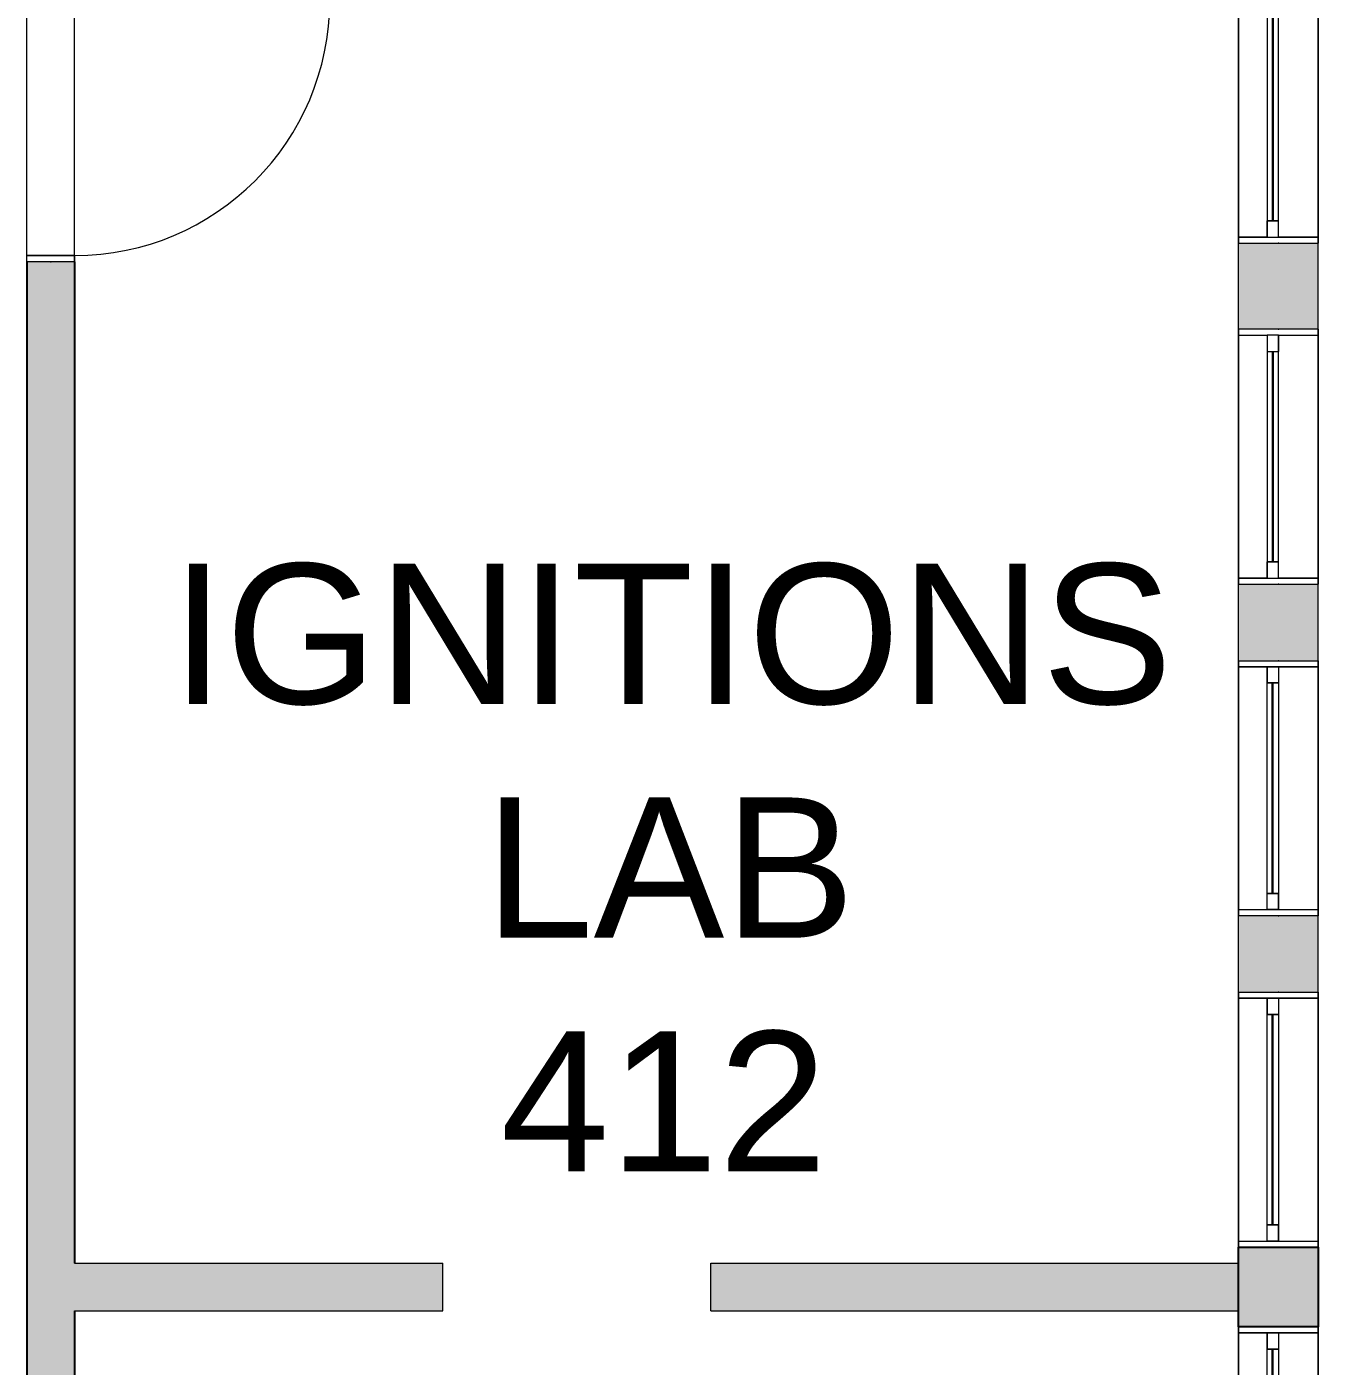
# Model space of a CAD drawing. Header units: metres. Extents: x 512 to 829, y -209 to 245.
# Drawn here: x 753.396 to 757.446, y -98.623 to -94.42 of the extents above; entities that cross this region are included whole.
import ezdxf

# ---------------------------------------------------------------- set-up
doc = ezdxf.new("R2010")
doc.units = ezdxf.units.M
doc.header["$LTSCALE"] = 0.508
doc.set_wipeout_variables(frame=1)
doc.header["$PDSIZE"] = -2
for name, color, linetype, lineweight in [('AMB-NOVOS', 10, 'Continuous', 15), ('None', 7, 'Continuous', 5), ('NãoImprimir', 7, 'Continuous', 5), ('Peitoris', 2, 'Continuous', 5), ('Telhado-Princ', 7, 'Continuous', 5)]:
    doc.layers.add(name, color=color, linetype=linetype, lineweight=lineweight)

# ---------------------------------------------------------------- blocks, each defined once
blk = doc.blocks.new('Grupo-1194')
at = {"color": 7, "linetype": 'Continuous', "lineweight": 5}
for points in [[(-0.4, 0.125), (-0.38095, 0.125), (-0.38095, -0.125), (-0.4, -0.125)], [(0.38095, 0.125), (0.4, 0.125), (0.4, -0.125), (0.38095, -0.125)]]:
    blk.add_wipeout(points, dxfattribs=at).dxf.layer = 'None'
at = {"layer": 'None', "color": 7, "linetype": 'Continuous', "lineweight": 5}
for points in [[(-0.4, 0.125), (-0.38095, 0.125), (-0.38095, -0.125), (-0.4, -0.125)], [(0.38095, 0.125), (0.4, 0.125), (0.4, -0.125), (0.38095, -0.125)]]:
    blk.add_lwpolyline(points, close=True, dxfattribs=at)
blk = doc.blocks.new('Grupo-1195')
at = {"layer": 'None', "color": 7}
blk.add_blockref('Grupo-1194', (0, 0), dxfattribs=at)
at = {"layer": 'None', "color": 7, "linetype": 'Continuous', "lineweight": 5}
for p, q in [((-0.4, 0.125), (-0.38095, 0.125)), ((-0.38095, 0.125), (-0.38095, -0.125)), ((0.4, 0.125), (0.38095, 0.125)), ((0.38095, 0.125), (0.38095, -0.125)), ((-0.4, -0.125), (-0.38095, -0.125)), ((0.4, -0.125), (0.38095, -0.125))]:
    blk.add_line(p, q, dxfattribs=at)
blk = doc.blocks.new('Grupo-1196')
at = {"layer": 'None', "color": 7, "linetype": 'Continuous', "lineweight": 5}
for p, q in [((-0.38095, 0.034925), (-0.38095, 0)), ((0.38095, 0.034925), (0.38095, 0))]:
    blk.add_line(p, q, dxfattribs=at)
blk = doc.blocks.new('Grupo-1197')
at = {"color": 7, "linetype": 'Continuous', "lineweight": 5}
for points in [[(-0.38095, 0.034925), (-0.33015, 0.034925), (-0.33015, 0), (-0.38095, 0)], [(0.33015, 0.034925), (0.38095, 0.034925), (0.38095, 0), (0.33015, 0)]]:
    blk.add_wipeout(points, dxfattribs=at).dxf.layer = 'None'
at = {"layer": 'None', "color": 7, "linetype": 'Continuous', "lineweight": 5}
for points in [[(-0.38095, 0.034925), (-0.33015, 0.034925), (-0.33015, 0), (-0.38095, 0)], [(0.33015, 0.034925), (0.38095, 0.034925), (0.38095, 0), (0.33015, 0)]]:
    blk.add_lwpolyline(points, close=True, dxfattribs=at)
blk = doc.blocks.new('Grupo-1198')
at = {"layer": 'None', "color": 7}
blk.add_blockref('Grupo-1196', (0, 0), dxfattribs=at)
at = {"color": 7, "linetype": 'Continuous', "lineweight": 5}
blk.add_wipeout([(-0.33015, 0.034925), (0.33015, 0.034925), (0.33015, 0), (-0.33015, 0)], dxfattribs=at).dxf.layer = 'None'
at = {"layer": 'None', "color": 7, "linetype": 'Continuous', "lineweight": 5}
blk.add_lwpolyline([(-0.33015, 0.034925), (0.33015, 0.034925), (0.33015, 0), (-0.33015, 0)], close=True, dxfattribs=at)
at = {"layer": 'None', "color": 7}
blk.add_blockref('Grupo-1197', (0, 0), dxfattribs=at)
at = {"layer": 'None', "color": 7, "linetype": 'Continuous', "lineweight": 5}
for p, q in [((-0.38095, 0.034925), (-0.33015, 0.034925)), ((-0.38095, 0), (-0.33015, 0)), ((-0.33015, 0.034925), (-0.33015, 0)), ((0.38095, 0.034925), (0.33015, 0.034925)), ((0.33015, 0.034925), (0.33015, 0)), ((0.38095, 0), (0.33015, 0))]:
    blk.add_line(p, q, dxfattribs=at)
blk = doc.blocks.new('Grupo-1199')
at = {"color": 7, "linetype": 'Continuous', "lineweight": 9}
blk.add_wipeout([(-0.3301, 0.0181), (0.3301, 0.0181), (0.3301, 0.0168), (-0.3301, 0.0168)], dxfattribs=at).dxf.layer = 'None'
blk = doc.blocks.new('Grupo-1200')
at = {"layer": 'None', "color": 7}
blk.add_blockref('Grupo-1199', (0, 0), dxfattribs=at)
at = {"layer": 'None', "color": 7, "linetype": 'Continuous', "lineweight": 25}
for p, q in [((-0.3301, 0.0181), (0.3301, 0.0181)), ((-0.3301, 0.0168), (0.3301, 0.0168))]:
    blk.add_line(p, q, dxfattribs=at)
blk = doc.blocks.new('Grupo-1201')
at = {"layer": 'None', "color": 7, "linetype": 'Continuous', "lineweight": 20}
for p, q in [((0.4, 0.125), (-0.4, 0.125)), ((0.4, -0.125), (-0.4, -0.125))]:
    blk.add_line(p, q, dxfattribs=at)
blk = doc.blocks.new('Window (2D)-123')
at = {"color": 7, "linetype": 'Continuous', "lineweight": 5}
blk.add_wipeout([(-0.4, 0.125), (0.4, 0.125), (0.4, -0.125), (-0.4, -0.125)], dxfattribs=at).dxf.layer = 'None'
at = {"layer": 'None', "color": 7}
blk.add_blockref('Grupo-1195', (0, 0), dxfattribs=at)
at = {"layer": 'None', "color": 7, "linetype": 'Continuous', "lineweight": 5}
for p, q in [((-0.4, 0.125), (0.4, 0.125)), ((-0.4, -0.125), (0.4, -0.125))]:
    blk.add_line(p, q, dxfattribs=at)
at = {"layer": 'NãoImprimir', "linetype": 'Continuous'}
for p in [(-0.4, 0), (0.4, 0)]:
    blk.add_point(p, dxfattribs=at)
at = {"layer": 'Peitoris'}
blk.add_blockref('Grupo-1198', (0, 0), dxfattribs=at)
blk.add_blockref('Grupo-1200', (0, 0), dxfattribs=at)
at = {"layer": 'Telhado-Princ'}
blk.add_blockref('Grupo-1201', (0, 0), dxfattribs=at)
blk = doc.blocks.new('Grupo-1202')
at = {"color": 7, "linetype": 'Continuous', "lineweight": 5}
for points in [[(-0.4, 0.125), (-0.38095, 0.125), (-0.38095, -0.125), (-0.4, -0.125)], [(0.38095, 0.125), (0.4, 0.125), (0.4, -0.125), (0.38095, -0.125)]]:
    blk.add_wipeout(points, dxfattribs=at).dxf.layer = 'None'
at = {"layer": 'None', "color": 7, "linetype": 'Continuous', "lineweight": 5}
for points in [[(-0.4, 0.125), (-0.38095, 0.125), (-0.38095, -0.125), (-0.4, -0.125)], [(0.38095, 0.125), (0.4, 0.125), (0.4, -0.125), (0.38095, -0.125)]]:
    blk.add_lwpolyline(points, close=True, dxfattribs=at)
blk = doc.blocks.new('Grupo-1203')
at = {"layer": 'None', "color": 7}
blk.add_blockref('Grupo-1202', (0, 0), dxfattribs=at)
at = {"layer": 'None', "color": 7, "linetype": 'Continuous', "lineweight": 5}
for p, q in [((-0.4, 0.125), (-0.38095, 0.125)), ((-0.38095, 0.125), (-0.38095, -0.125)), ((0.4, 0.125), (0.38095, 0.125)), ((0.38095, 0.125), (0.38095, -0.125)), ((-0.4, -0.125), (-0.38095, -0.125)), ((0.4, -0.125), (0.38095, -0.125))]:
    blk.add_line(p, q, dxfattribs=at)
blk = doc.blocks.new('Grupo-1204')
at = {"layer": 'None', "color": 7, "linetype": 'Continuous', "lineweight": 5}
for p, q in [((-0.38095, 0.034925), (-0.38095, 0)), ((0.38095, 0.034925), (0.38095, 0))]:
    blk.add_line(p, q, dxfattribs=at)
blk = doc.blocks.new('Grupo-1205')
at = {"color": 7, "linetype": 'Continuous', "lineweight": 5}
for points in [[(-0.38095, 0.034925), (-0.33015, 0.034925), (-0.33015, 0), (-0.38095, 0)], [(0.33015, 0.034925), (0.38095, 0.034925), (0.38095, 0), (0.33015, 0)]]:
    blk.add_wipeout(points, dxfattribs=at).dxf.layer = 'None'
at = {"layer": 'None', "color": 7, "linetype": 'Continuous', "lineweight": 5}
for points in [[(-0.38095, 0.034925), (-0.33015, 0.034925), (-0.33015, 0), (-0.38095, 0)], [(0.33015, 0.034925), (0.38095, 0.034925), (0.38095, 0), (0.33015, 0)]]:
    blk.add_lwpolyline(points, close=True, dxfattribs=at)
blk = doc.blocks.new('Grupo-1206')
at = {"layer": 'None', "color": 7}
blk.add_blockref('Grupo-1204', (0, 0), dxfattribs=at)
at = {"color": 7, "linetype": 'Continuous', "lineweight": 5}
blk.add_wipeout([(-0.33015, 0.034925), (0.33015, 0.034925), (0.33015, 0), (-0.33015, 0)], dxfattribs=at).dxf.layer = 'None'
at = {"layer": 'None', "color": 7, "linetype": 'Continuous', "lineweight": 5}
blk.add_lwpolyline([(-0.33015, 0.034925), (0.33015, 0.034925), (0.33015, 0), (-0.33015, 0)], close=True, dxfattribs=at)
at = {"layer": 'None', "color": 7}
blk.add_blockref('Grupo-1205', (0, 0), dxfattribs=at)
at = {"layer": 'None', "color": 7, "linetype": 'Continuous', "lineweight": 5}
for p, q in [((-0.38095, 0.034925), (-0.33015, 0.034925)), ((-0.38095, 0), (-0.33015, 0)), ((-0.33015, 0.034925), (-0.33015, 0)), ((0.38095, 0.034925), (0.33015, 0.034925)), ((0.33015, 0.034925), (0.33015, 0)), ((0.38095, 0), (0.33015, 0))]:
    blk.add_line(p, q, dxfattribs=at)
blk = doc.blocks.new('Grupo-1207')
at = {"color": 7, "linetype": 'Continuous', "lineweight": 9}
blk.add_wipeout([(-0.3301, 0.0181), (0.3301, 0.0181), (0.3301, 0.0168), (-0.3301, 0.0168)], dxfattribs=at).dxf.layer = 'None'
blk = doc.blocks.new('Grupo-1208')
at = {"layer": 'None', "color": 7}
blk.add_blockref('Grupo-1207', (0, 0), dxfattribs=at)
at = {"layer": 'None', "color": 7, "linetype": 'Continuous', "lineweight": 25}
for p, q in [((-0.3301, 0.0181), (0.3301, 0.0181)), ((-0.3301, 0.0168), (0.3301, 0.0168))]:
    blk.add_line(p, q, dxfattribs=at)
blk = doc.blocks.new('Grupo-1209')
at = {"layer": 'None', "color": 7, "linetype": 'Continuous', "lineweight": 20}
for p, q in [((0.4, 0.125), (-0.4, 0.125)), ((0.4, -0.125), (-0.4, -0.125))]:
    blk.add_line(p, q, dxfattribs=at)
blk = doc.blocks.new('Window (2D)-124')
at = {"color": 7, "linetype": 'Continuous', "lineweight": 5}
blk.add_wipeout([(-0.4, 0.125), (0.4, 0.125), (0.4, -0.125), (-0.4, -0.125)], dxfattribs=at).dxf.layer = 'None'
at = {"layer": 'None', "color": 7}
blk.add_blockref('Grupo-1203', (0, 0), dxfattribs=at)
at = {"layer": 'None', "color": 7, "linetype": 'Continuous', "lineweight": 5}
for p, q in [((-0.4, 0.125), (0.4, 0.125)), ((-0.4, -0.125), (0.4, -0.125))]:
    blk.add_line(p, q, dxfattribs=at)
at = {"layer": 'NãoImprimir', "linetype": 'Continuous'}
for p in [(-0.4, 0), (0.4, 0)]:
    blk.add_point(p, dxfattribs=at)
at = {"layer": 'Peitoris'}
blk.add_blockref('Grupo-1206', (0, 0), dxfattribs=at)
blk.add_blockref('Grupo-1208', (0, 0), dxfattribs=at)
at = {"layer": 'Telhado-Princ'}
blk.add_blockref('Grupo-1209', (0, 0), dxfattribs=at)
blk = doc.blocks.new('Grupo-1210')
at = {"color": 7, "linetype": 'Continuous', "lineweight": 5}
for points in [[(-0.4, 0.125), (-0.38095, 0.125), (-0.38095, -0.125), (-0.4, -0.125)], [(0.38095, 0.125), (0.4, 0.125), (0.4, -0.125), (0.38095, -0.125)]]:
    blk.add_wipeout(points, dxfattribs=at).dxf.layer = 'None'
at = {"layer": 'None', "color": 7, "linetype": 'Continuous', "lineweight": 5}
for points in [[(-0.4, 0.125), (-0.38095, 0.125), (-0.38095, -0.125), (-0.4, -0.125)], [(0.38095, 0.125), (0.4, 0.125), (0.4, -0.125), (0.38095, -0.125)]]:
    blk.add_lwpolyline(points, close=True, dxfattribs=at)
blk = doc.blocks.new('Grupo-1211')
at = {"layer": 'None', "color": 7}
blk.add_blockref('Grupo-1210', (0, 0), dxfattribs=at)
at = {"layer": 'None', "color": 7, "linetype": 'Continuous', "lineweight": 5}
for p, q in [((-0.4, 0.125), (-0.38095, 0.125)), ((-0.38095, 0.125), (-0.38095, -0.125)), ((0.4, 0.125), (0.38095, 0.125)), ((0.38095, 0.125), (0.38095, -0.125)), ((-0.4, -0.125), (-0.38095, -0.125)), ((0.4, -0.125), (0.38095, -0.125))]:
    blk.add_line(p, q, dxfattribs=at)
blk = doc.blocks.new('Grupo-1212')
at = {"layer": 'None', "color": 7, "linetype": 'Continuous', "lineweight": 5}
for p, q in [((-0.38095, 0.034925), (-0.38095, 0)), ((0.38095, 0.034925), (0.38095, 0))]:
    blk.add_line(p, q, dxfattribs=at)
blk = doc.blocks.new('Grupo-1213')
at = {"color": 7, "linetype": 'Continuous', "lineweight": 5}
for points in [[(-0.38095, 0.034925), (-0.33015, 0.034925), (-0.33015, 0), (-0.38095, 0)], [(0.33015, 0.034925), (0.38095, 0.034925), (0.38095, 0), (0.33015, 0)]]:
    blk.add_wipeout(points, dxfattribs=at).dxf.layer = 'None'
at = {"layer": 'None', "color": 7, "linetype": 'Continuous', "lineweight": 5}
for points in [[(-0.38095, 0.034925), (-0.33015, 0.034925), (-0.33015, 0), (-0.38095, 0)], [(0.33015, 0.034925), (0.38095, 0.034925), (0.38095, 0), (0.33015, 0)]]:
    blk.add_lwpolyline(points, close=True, dxfattribs=at)
blk = doc.blocks.new('Grupo-1214')
at = {"layer": 'None', "color": 7}
blk.add_blockref('Grupo-1212', (0, 0), dxfattribs=at)
at = {"color": 7, "linetype": 'Continuous', "lineweight": 5}
blk.add_wipeout([(-0.33015, 0.034925), (0.33015, 0.034925), (0.33015, 0), (-0.33015, 0)], dxfattribs=at).dxf.layer = 'None'
at = {"layer": 'None', "color": 7, "linetype": 'Continuous', "lineweight": 5}
blk.add_lwpolyline([(-0.33015, 0.034925), (0.33015, 0.034925), (0.33015, 0), (-0.33015, 0)], close=True, dxfattribs=at)
at = {"layer": 'None', "color": 7}
blk.add_blockref('Grupo-1213', (0, 0), dxfattribs=at)
at = {"layer": 'None', "color": 7, "linetype": 'Continuous', "lineweight": 5}
for p, q in [((-0.38095, 0.034925), (-0.33015, 0.034925)), ((-0.38095, 0), (-0.33015, 0)), ((-0.33015, 0.034925), (-0.33015, 0)), ((0.38095, 0.034925), (0.33015, 0.034925)), ((0.33015, 0.034925), (0.33015, 0)), ((0.38095, 0), (0.33015, 0))]:
    blk.add_line(p, q, dxfattribs=at)
blk = doc.blocks.new('Grupo-1215')
at = {"color": 7, "linetype": 'Continuous', "lineweight": 9}
blk.add_wipeout([(-0.3301, 0.0181), (0.3301, 0.0181), (0.3301, 0.0168), (-0.3301, 0.0168)], dxfattribs=at).dxf.layer = 'None'
blk = doc.blocks.new('Grupo-1216')
at = {"layer": 'None', "color": 7}
blk.add_blockref('Grupo-1215', (0, 0), dxfattribs=at)
at = {"layer": 'None', "color": 7, "linetype": 'Continuous', "lineweight": 25}
for p, q in [((-0.3301, 0.0181), (0.3301, 0.0181)), ((-0.3301, 0.0168), (0.3301, 0.0168))]:
    blk.add_line(p, q, dxfattribs=at)
blk = doc.blocks.new('Grupo-1217')
at = {"layer": 'None', "color": 7, "linetype": 'Continuous', "lineweight": 20}
for p, q in [((0.4, 0.125), (-0.4, 0.125)), ((0.4, -0.125), (-0.4, -0.125))]:
    blk.add_line(p, q, dxfattribs=at)
blk = doc.blocks.new('Window (2D)-125')
at = {"color": 7, "linetype": 'Continuous', "lineweight": 5}
blk.add_wipeout([(-0.4, 0.125), (0.4, 0.125), (0.4, -0.125), (-0.4, -0.125)], dxfattribs=at).dxf.layer = 'None'
at = {"layer": 'None', "color": 7}
blk.add_blockref('Grupo-1211', (0, 0), dxfattribs=at)
at = {"layer": 'None', "color": 7, "linetype": 'Continuous', "lineweight": 5}
for p, q in [((-0.4, 0.125), (0.4, 0.125)), ((-0.4, -0.125), (0.4, -0.125))]:
    blk.add_line(p, q, dxfattribs=at)
at = {"layer": 'NãoImprimir', "linetype": 'Continuous'}
for p in [(-0.4, 0), (0.4, 0)]:
    blk.add_point(p, dxfattribs=at)
at = {"layer": 'Peitoris'}
blk.add_blockref('Grupo-1214', (0, 0), dxfattribs=at)
blk.add_blockref('Grupo-1216', (0, 0), dxfattribs=at)
at = {"layer": 'Telhado-Princ'}
blk.add_blockref('Grupo-1217', (0, 0), dxfattribs=at)
blk = doc.blocks.new('Grupo-1218')
at = {"color": 7, "linetype": 'Continuous', "lineweight": 5}
for points in [[(-0.4, 0.125), (-0.38095, 0.125), (-0.38095, -0.125), (-0.4, -0.125)], [(0.38095, 0.125), (0.4, 0.125), (0.4, -0.125), (0.38095, -0.125)]]:
    blk.add_wipeout(points, dxfattribs=at).dxf.layer = 'None'
at = {"layer": 'None', "color": 7, "linetype": 'Continuous', "lineweight": 5}
for points in [[(-0.4, 0.125), (-0.38095, 0.125), (-0.38095, -0.125), (-0.4, -0.125)], [(0.38095, 0.125), (0.4, 0.125), (0.4, -0.125), (0.38095, -0.125)]]:
    blk.add_lwpolyline(points, close=True, dxfattribs=at)
blk = doc.blocks.new('Grupo-1219')
at = {"layer": 'None', "color": 7}
blk.add_blockref('Grupo-1218', (0, 0), dxfattribs=at)
at = {"layer": 'None', "color": 7, "linetype": 'Continuous', "lineweight": 5}
for p, q in [((-0.4, 0.125), (-0.38095, 0.125)), ((-0.38095, 0.125), (-0.38095, -0.125)), ((0.4, 0.125), (0.38095, 0.125)), ((0.38095, 0.125), (0.38095, -0.125)), ((-0.4, -0.125), (-0.38095, -0.125)), ((0.4, -0.125), (0.38095, -0.125))]:
    blk.add_line(p, q, dxfattribs=at)
blk = doc.blocks.new('Grupo-1220')
at = {"layer": 'None', "color": 7, "linetype": 'Continuous', "lineweight": 5}
for p, q in [((-0.38095, 0.034925), (-0.38095, 0)), ((0.38095, 0.034925), (0.38095, 0))]:
    blk.add_line(p, q, dxfattribs=at)
blk = doc.blocks.new('Grupo-1221')
at = {"color": 7, "linetype": 'Continuous', "lineweight": 5}
for points in [[(-0.38095, 0.034925), (-0.33015, 0.034925), (-0.33015, 0), (-0.38095, 0)], [(0.33015, 0.034925), (0.38095, 0.034925), (0.38095, 0), (0.33015, 0)]]:
    blk.add_wipeout(points, dxfattribs=at).dxf.layer = 'None'
at = {"layer": 'None', "color": 7, "linetype": 'Continuous', "lineweight": 5}
for points in [[(-0.38095, 0.034925), (-0.33015, 0.034925), (-0.33015, 0), (-0.38095, 0)], [(0.33015, 0.034925), (0.38095, 0.034925), (0.38095, 0), (0.33015, 0)]]:
    blk.add_lwpolyline(points, close=True, dxfattribs=at)
blk = doc.blocks.new('Grupo-1222')
at = {"layer": 'None', "color": 7}
blk.add_blockref('Grupo-1220', (0, 0), dxfattribs=at)
at = {"color": 7, "linetype": 'Continuous', "lineweight": 5}
blk.add_wipeout([(-0.33015, 0.034925), (0.33015, 0.034925), (0.33015, 0), (-0.33015, 0)], dxfattribs=at).dxf.layer = 'None'
at = {"layer": 'None', "color": 7, "linetype": 'Continuous', "lineweight": 5}
blk.add_lwpolyline([(-0.33015, 0.034925), (0.33015, 0.034925), (0.33015, 0), (-0.33015, 0)], close=True, dxfattribs=at)
at = {"layer": 'None', "color": 7}
blk.add_blockref('Grupo-1221', (0, 0), dxfattribs=at)
at = {"layer": 'None', "color": 7, "linetype": 'Continuous', "lineweight": 5}
for p, q in [((-0.38095, 0.034925), (-0.33015, 0.034925)), ((-0.38095, 0), (-0.33015, 0)), ((-0.33015, 0.034925), (-0.33015, 0)), ((0.38095, 0.034925), (0.33015, 0.034925)), ((0.33015, 0.034925), (0.33015, 0)), ((0.38095, 0), (0.33015, 0))]:
    blk.add_line(p, q, dxfattribs=at)
blk = doc.blocks.new('Grupo-1223')
at = {"color": 7, "linetype": 'Continuous', "lineweight": 9}
blk.add_wipeout([(-0.3301, 0.0181), (0.3301, 0.0181), (0.3301, 0.0168), (-0.3301, 0.0168)], dxfattribs=at).dxf.layer = 'None'
blk = doc.blocks.new('Grupo-1224')
at = {"layer": 'None', "color": 7}
blk.add_blockref('Grupo-1223', (0, 0), dxfattribs=at)
at = {"layer": 'None', "color": 7, "linetype": 'Continuous', "lineweight": 25}
for p, q in [((-0.3301, 0.0181), (0.3301, 0.0181)), ((-0.3301, 0.0168), (0.3301, 0.0168))]:
    blk.add_line(p, q, dxfattribs=at)
blk = doc.blocks.new('Grupo-1225')
at = {"layer": 'None', "color": 7, "linetype": 'Continuous', "lineweight": 20}
for p, q in [((0.4, 0.125), (-0.4, 0.125)), ((0.4, -0.125), (-0.4, -0.125))]:
    blk.add_line(p, q, dxfattribs=at)
blk = doc.blocks.new('Window (2D)-126')
at = {"color": 7, "linetype": 'Continuous', "lineweight": 5}
blk.add_wipeout([(-0.4, 0.125), (0.4, 0.125), (0.4, -0.125), (-0.4, -0.125)], dxfattribs=at).dxf.layer = 'None'
at = {"layer": 'None', "color": 7}
blk.add_blockref('Grupo-1219', (0, 0), dxfattribs=at)
at = {"layer": 'None', "color": 7, "linetype": 'Continuous', "lineweight": 5}
for p, q in [((-0.4, 0.125), (0.4, 0.125)), ((-0.4, -0.125), (0.4, -0.125))]:
    blk.add_line(p, q, dxfattribs=at)
at = {"layer": 'NãoImprimir', "linetype": 'Continuous'}
for p in [(-0.4, 0), (0.4, 0)]:
    blk.add_point(p, dxfattribs=at)
at = {"layer": 'Peitoris'}
blk.add_blockref('Grupo-1222', (0, 0), dxfattribs=at)
blk.add_blockref('Grupo-1224', (0, 0), dxfattribs=at)
at = {"layer": 'Telhado-Princ'}
blk.add_blockref('Grupo-1225', (0, 0), dxfattribs=at)
blk = doc.blocks.new('Grupo-1226')
at = {"color": 7, "linetype": 'Continuous', "lineweight": 5}
for points in [[(-0.4, 0.125), (-0.38095, 0.125), (-0.38095, -0.125), (-0.4, -0.125)], [(0.38095, 0.125), (0.4, 0.125), (0.4, -0.125), (0.38095, -0.125)]]:
    blk.add_wipeout(points, dxfattribs=at).dxf.layer = 'None'
at = {"layer": 'None', "color": 7, "linetype": 'Continuous', "lineweight": 5}
for points in [[(-0.4, 0.125), (-0.38095, 0.125), (-0.38095, -0.125), (-0.4, -0.125)], [(0.38095, 0.125), (0.4, 0.125), (0.4, -0.125), (0.38095, -0.125)]]:
    blk.add_lwpolyline(points, close=True, dxfattribs=at)
blk = doc.blocks.new('Grupo-1227')
at = {"layer": 'None', "color": 7}
blk.add_blockref('Grupo-1226', (0, 0), dxfattribs=at)
at = {"layer": 'None', "color": 7, "linetype": 'Continuous', "lineweight": 5}
for p, q in [((-0.4, 0.125), (-0.38095, 0.125)), ((-0.38095, 0.125), (-0.38095, -0.125)), ((0.4, 0.125), (0.38095, 0.125)), ((0.38095, 0.125), (0.38095, -0.125)), ((-0.4, -0.125), (-0.38095, -0.125)), ((0.4, -0.125), (0.38095, -0.125))]:
    blk.add_line(p, q, dxfattribs=at)
blk = doc.blocks.new('Grupo-1228')
at = {"layer": 'None', "color": 7, "linetype": 'Continuous', "lineweight": 5}
for p, q in [((-0.38095, 0.034925), (-0.38095, 0)), ((0.38095, 0.034925), (0.38095, 0))]:
    blk.add_line(p, q, dxfattribs=at)
blk = doc.blocks.new('Grupo-1229')
at = {"color": 7, "linetype": 'Continuous', "lineweight": 5}
for points in [[(-0.38095, 0.034925), (-0.33015, 0.034925), (-0.33015, 0), (-0.38095, 0)], [(0.33015, 0.034925), (0.38095, 0.034925), (0.38095, 0), (0.33015, 0)]]:
    blk.add_wipeout(points, dxfattribs=at).dxf.layer = 'None'
at = {"layer": 'None', "color": 7, "linetype": 'Continuous', "lineweight": 5}
for points in [[(-0.38095, 0.034925), (-0.33015, 0.034925), (-0.33015, 0), (-0.38095, 0)], [(0.33015, 0.034925), (0.38095, 0.034925), (0.38095, 0), (0.33015, 0)]]:
    blk.add_lwpolyline(points, close=True, dxfattribs=at)
blk = doc.blocks.new('Grupo-1230')
at = {"layer": 'None', "color": 7}
blk.add_blockref('Grupo-1228', (0, 0), dxfattribs=at)
at = {"color": 7, "linetype": 'Continuous', "lineweight": 5}
blk.add_wipeout([(-0.33015, 0.034925), (0.33015, 0.034925), (0.33015, 0), (-0.33015, 0)], dxfattribs=at).dxf.layer = 'None'
at = {"layer": 'None', "color": 7, "linetype": 'Continuous', "lineweight": 5}
blk.add_lwpolyline([(-0.33015, 0.034925), (0.33015, 0.034925), (0.33015, 0), (-0.33015, 0)], close=True, dxfattribs=at)
at = {"layer": 'None', "color": 7}
blk.add_blockref('Grupo-1229', (0, 0), dxfattribs=at)
at = {"layer": 'None', "color": 7, "linetype": 'Continuous', "lineweight": 5}
for p, q in [((-0.38095, 0.034925), (-0.33015, 0.034925)), ((-0.38095, 0), (-0.33015, 0)), ((-0.33015, 0.034925), (-0.33015, 0)), ((0.38095, 0.034925), (0.33015, 0.034925)), ((0.33015, 0.034925), (0.33015, 0)), ((0.38095, 0), (0.33015, 0))]:
    blk.add_line(p, q, dxfattribs=at)
blk = doc.blocks.new('Grupo-1231')
at = {"color": 7, "linetype": 'Continuous', "lineweight": 9}
blk.add_wipeout([(-0.3301, 0.0181), (0.3301, 0.0181), (0.3301, 0.0168), (-0.3301, 0.0168)], dxfattribs=at).dxf.layer = 'None'
blk = doc.blocks.new('Grupo-1232')
at = {"layer": 'None', "color": 7}
blk.add_blockref('Grupo-1231', (0, 0), dxfattribs=at)
at = {"layer": 'None', "color": 7, "linetype": 'Continuous', "lineweight": 25}
for p, q in [((-0.3301, 0.0181), (0.3301, 0.0181)), ((-0.3301, 0.0168), (0.3301, 0.0168))]:
    blk.add_line(p, q, dxfattribs=at)
blk = doc.blocks.new('Grupo-1233')
at = {"layer": 'None', "color": 7, "linetype": 'Continuous', "lineweight": 20}
for p, q in [((0.4, 0.125), (-0.4, 0.125)), ((0.4, -0.125), (-0.4, -0.125))]:
    blk.add_line(p, q, dxfattribs=at)
blk = doc.blocks.new('Window (2D)-127')
at = {"color": 7, "linetype": 'Continuous', "lineweight": 5}
blk.add_wipeout([(-0.4, 0.125), (0.4, 0.125), (0.4, -0.125), (-0.4, -0.125)], dxfattribs=at).dxf.layer = 'None'
at = {"layer": 'None', "color": 7}
blk.add_blockref('Grupo-1227', (0, 0), dxfattribs=at)
at = {"layer": 'None', "color": 7, "linetype": 'Continuous', "lineweight": 5}
for p, q in [((-0.4, 0.125), (0.4, 0.125)), ((-0.4, -0.125), (0.4, -0.125))]:
    blk.add_line(p, q, dxfattribs=at)
at = {"layer": 'NãoImprimir', "linetype": 'Continuous'}
for p in [(-0.4, 0), (0.4, 0)]:
    blk.add_point(p, dxfattribs=at)
at = {"layer": 'Peitoris'}
blk.add_blockref('Grupo-1230', (0, 0), dxfattribs=at)
blk.add_blockref('Grupo-1232', (0, 0), dxfattribs=at)
at = {"layer": 'Telhado-Princ'}
blk.add_blockref('Grupo-1233', (0, 0), dxfattribs=at)
blk = doc.blocks.new('Grupo-1366')
at = {"layer": 'None', "color": 7, "linetype": 'Continuous', "lineweight": 5}
for p, q in [((-0.42, 0.075), (-0.42, -0.075)), ((0.42, 0.075), (0.42, -0.075))]:
    blk.add_line(p, q, dxfattribs=at)
blk = doc.blocks.new('Grupo-1367')
at = {"color": 7, "linetype": 'Continuous', "lineweight": 5}
for points in [[(-0.42, 0.075), (-0.4, 0.075), (-0.4, -0.075), (-0.42, -0.075)], [(0.4, 0.075), (0.42, 0.075), (0.42, -0.075), (0.4, -0.075)]]:
    blk.add_wipeout(points, dxfattribs=at).dxf.layer = 'None'
at = {"layer": 'None', "color": 7, "linetype": 'Continuous', "lineweight": 5}
for points in [[(-0.42, 0.075), (-0.4, 0.075), (-0.4, -0.075), (-0.42, -0.075)], [(0.4, 0.075), (0.42, 0.075), (0.42, -0.075), (0.4, -0.075)]]:
    blk.add_lwpolyline(points, close=True, dxfattribs=at)
blk = doc.blocks.new('Grupo-1368')
at = {"layer": 'None', "color": 7}
blk.add_blockref('Grupo-1366', (0, 0), dxfattribs=at)
blk.add_blockref('Grupo-1367', (0, 0), dxfattribs=at)
at = {"layer": 'None', "color": 7, "linetype": 'Continuous', "lineweight": 5}
for p, q in [((-0.42, 0.075), (-0.4, 0.075)), ((-0.4, 0.075), (-0.4, -0.075)), ((0.42, 0.075), (0.4, 0.075)), ((0.4, 0.075), (0.4, -0.075)), ((-0.42, -0.075), (-0.4, -0.075)), ((0.42, -0.075), (0.4, -0.075))]:
    blk.add_line(p, q, dxfattribs=at)
blk = doc.blocks.new('Grupo-1369')
at = {"layer": 'None', "color": 7, "linetype": 'Continuous', "lineweight": 5}
blk.add_arc((-0.4, 0.075), 0.8, 0, 90, dxfattribs=at)
blk = doc.blocks.new('Grupo-1370')
at = {"color": 7, "linetype": 'Continuous', "lineweight": 5}
blk.add_wipeout([(-0.4, 0.075), (-0.4, 0.875), (-0.365, 0.875), (-0.365, 0.075)], dxfattribs=at).dxf.layer = 'None'
at = {"layer": 'None', "color": 7, "linetype": 'Continuous', "lineweight": 5}
blk.add_lwpolyline([(-0.4, 0.075), (-0.4, 0.875), (-0.365, 0.875), (-0.365, 0.075)], close=True, dxfattribs=at)
blk = doc.blocks.new('Grupo-1371')
at = {"layer": 'None', "color": 7}
blk.add_blockref('Grupo-1370', (0, 0), dxfattribs=at)
at = {"layer": 'None', "color": 7, "linetype": 'Continuous', "lineweight": 5}
for p, q in [((-0.4, 0.075), (-0.4, 0.875)), ((-0.4, 0.875), (-0.365, 0.875)), ((-0.365, 0.075), (-0.365, 0.875)), ((-0.4, 0.075), (-0.365, 0.075))]:
    blk.add_line(p, q, dxfattribs=at)
blk = doc.blocks.new('Grupo-1372')
at = {"layer": 'Peitoris', "color": 7}
blk.add_blockref('Grupo-1371', (0, 0), dxfattribs=at)
blk = doc.blocks.new('Grupo-1373')
at = {"layer": 'None', "color": 7, "linetype": 'Continuous', "lineweight": 5}
for p, q in [((0.42, 0.075), (-0.42, 0.075)), ((0.42, -0.075), (-0.42, -0.075))]:
    blk.add_line(p, q, dxfattribs=at)
blk = doc.blocks.new('Door (2D)-29')
at = {"layer": 'None', "color": 7}
blk.add_blockref('Grupo-1368', (0, 0), dxfattribs=at)
at = {"layer": 'NãoImprimir', "color": 7, "linetype": 'Continuous', "lineweight": 5}
for p in [(-0.42, 0), (0.42, 0)]:
    blk.add_point(p, dxfattribs=at)
at = {"layer": 'Peitoris', "color": 7}
blk.add_blockref('Grupo-1369', (0, 0), dxfattribs=at)
at = {"layer": 'None', "color": 7}
blk.add_blockref('Grupo-1372', (0, 0), dxfattribs=at)
at = {"layer": 'Telhado-Princ', "color": 7}
blk.add_blockref('Grupo-1373', (0, 0), dxfattribs=at)

msp = doc.modelspace()

# ---------------------------------------------------------------- linework, layer by layer
at = {"layer": 'None', "color": 7, "linetype": 'Continuous', "lineweight": 18}
for p, q in [((757.1955, -95.3692), (757.1955, -95.0992)), ((757.4455, -95.3692), (757.4455, -95.0992)), ((757.1955, -96.4092), (757.1955, -96.1692)), ((757.4455, -96.4092), (757.4455, -96.1692)), ((757.1955, -97.4492), (757.1955, -97.2092)), ((757.4455, -97.4492), (757.4455, -97.2092)), ((757.1955, -98.4992), (757.1955, -98.2492)), ((757.4455, -98.4992), (757.4455, -98.2492)), ((753.5455, -98.2992), (754.7005, -98.2992)), ((755.5405, -98.2992), (757.1955, -98.2992)), ((753.5455, -98.4492), (754.7005, -98.4492)), ((755.5405, -98.4492), (757.1955, -98.4492))]:
    msp.add_line(p, q, dxfattribs=at)
at = {"layer": 'None', "color": 7, "linetype": 'Continuous', "lineweight": 25}
for p, q in [((753.3955, -95.1578), (753.3955, -101.4492)), ((753.5455, -95.1578), (753.5455, -98.2992)), ((753.5455, -98.4492), (753.5455, -102.4992))]:
    msp.add_line(p, q, dxfattribs=at)
at = {"layer": 'None', "linetype": 'Continuous', "lineweight": 0}
for p, q in [((754.7005, -98.4492), (754.7005, -98.2992)), ((755.5405, -98.4492), (755.5405, -98.2992))]:
    msp.add_line(p, q, dxfattribs=at)
at = {"layer": 'None', "color": 250, "linetype": 'Continuous'}
for points in [[(757.4455, -95.3692), (757.1955, -95.3692), (757.4455, -95.0992), (757.1955, -95.0992)], [(753.3955, -95.1578), (753.5455, -95.1578), (753.3955, -102.4992), (753.5455, -102.4992)], [(757.4455, -96.4092), (757.1955, -96.4092), (757.4455, -96.1692), (757.1955, -96.1692)], [(757.4455, -97.4492), (757.1955, -97.4492), (757.4455, -97.2092), (757.1955, -97.2092)], [(757.4455, -98.4992), (757.1955, -98.4992), (757.4455, -98.2492), (757.1955, -98.2492)], [(753.5455, -98.4492), (753.5455, -98.2992), (754.7005, -98.4492), (754.7005, -98.2992)], [(755.5405, -98.4492), (755.5405, -98.2992), (757.1955, -98.4492), (757.1955, -98.2992)]]:
    msp.add_solid(points, dxfattribs=at)

# ---------------------------------------------------------------- texts
at = {"layer": 'AMB-NOVOS', "linetype": 'Continuous', "lineweight": 0, "insert": (754.1208, -96.1047), "char_height": 0.44, "attachment_point": 1}
msp.add_mtext_dynamic_manual_height_columns('\\pi-0.27367;{\\fArial|b0|i0|c0|p34;IGNITIONS \\P\\pi0.71048;LAB\\P\\pi0.75985;412}', width=2.505044, gutter_width=1, heights=[0], dxfattribs=at)

# ---------------------------------------------------------------- next in the draw order: block references
at = {"layer": 'None', "color": 7, "xscale": -1, "rotation": 90}
for name, p in [('Window (2D)-123', (757.3205, -94.6992)), ('Window (2D)-124', (757.3205, -95.7692))]:
    msp.add_blockref(name, p, dxfattribs=at)
at = {"layer": 'None', "color": 7}
for name, p, rotation in [('Door (2D)-29', (753.4705, -94.7378), 270), ('Window (2D)-125', (757.3205, -96.8092), 90), ('Window (2D)-126', (757.3205, -97.8492), 90), ('Window (2D)-127', (757.3205, -98.8992), 90)]:
    msp.add_blockref(name, p, dxfattribs=dict(at, rotation=rotation))

# ---------------------------------------------------------------- next in the draw order: hatches: boundary and pattern name
at = {"layer": 'None', "linetype": 'Continuous', "lineweight": 0}
msp.add_hatch(color=255, dxfattribs=at).paths.add_polyline_path([(757.1955, -98.4992), (757.1955, -98.2492), (757.4455, -98.2492), (757.4455, -98.4992)])

# ---------------------------------------------------------------- next in the draw order: linework, layer by layer
at = {"layer": 'None', "color": 7, "linetype": 'Continuous', "lineweight": 25}
msp.add_lwpolyline([(757.1955, -98.4992), (757.1955, -98.2492), (757.4455, -98.2492), (757.4455, -98.4992)], close=True, dxfattribs=at)

doc.saveas('drawing.dxf')
